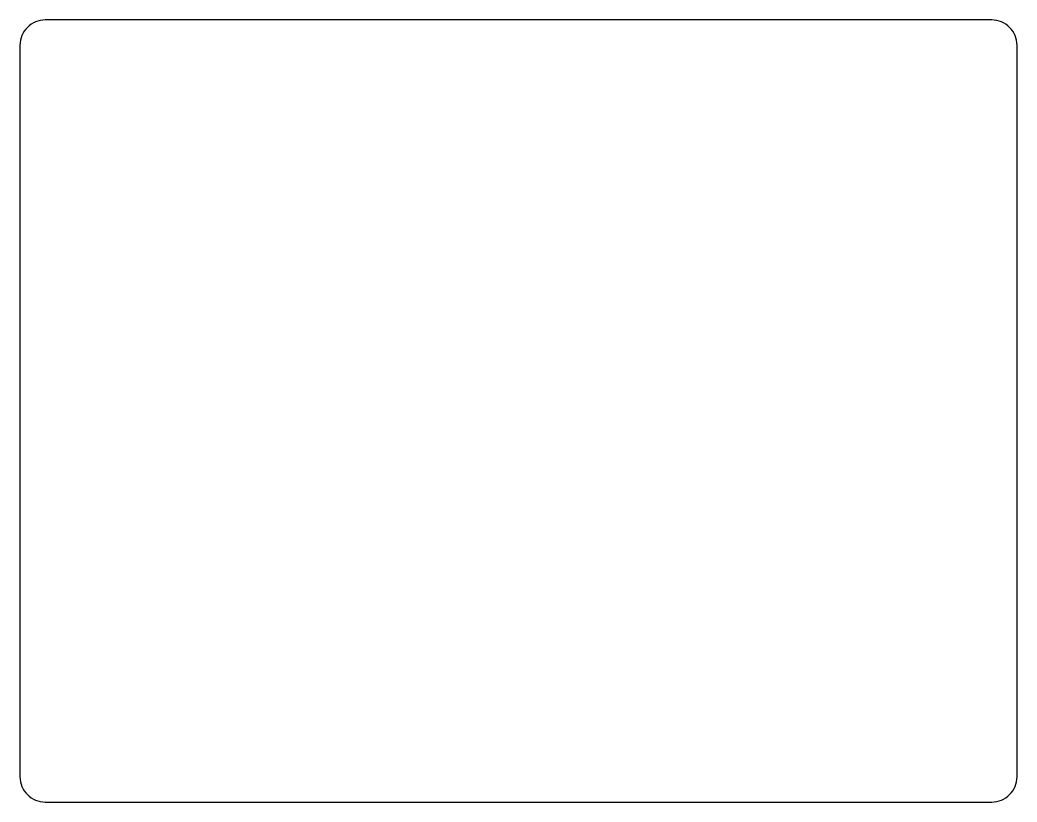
# Model space of a CAD drawing. Header units: millimetres. Extents: x 0 to 118, y 0 to 93.
import ezdxf

# ---------------------------------------------------------------- set-up
doc = ezdxf.new("R2010")
doc.units = ezdxf.units.MM
doc.header["$MEASUREMENT"] = 0
doc.layers.add('DIMENSION', color=4, linetype='Continuous', true_color=0x00ffff)

msp = doc.modelspace()

# ---------------------------------------------------------------- linework, layer by layer
at = {"layer": 'DIMENSION'}
msp.add_lwpolyline([(0, 3, 0.414214), (3, 0), (115, 0, 0.414214), (118, 3), (118, 89.6, 0.414214), (115, 92.6), (3, 92.6, 0.414214), (0, 89.6)], format="xyb", close=True, dxfattribs=at)

doc.saveas('drawing.dxf')
